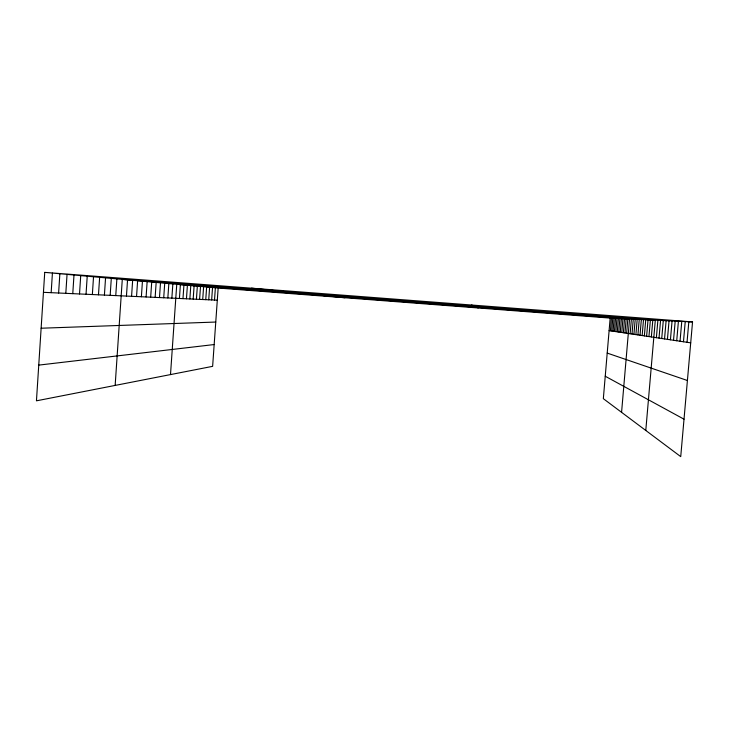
<?xml version="1.0" encoding="UTF-8"?>
<svg xmlns="http://www.w3.org/2000/svg" width="729" height="729" viewBox="0 0 729 729"><rect width="100%" height="100%" fill="white"/><g stroke="black" fill="none" stroke-linecap="round" stroke-linejoin="round"><path stroke-width="1.09" d="M44.733 272.373L36.45 400.822L212.631 366.341L218.162 288.037L44.733 272.373L692.55 321.917L680.731 456.627L603.339 398.672L610.173 318.09L692.55 321.917M51.158 292.675L52.424 273.074M58.612 293.012L59.86 273.739M65.81 293.34L67.05 274.386M72.772 293.65L73.993 275.015M79.516 293.96L80.719 275.626M86.04 294.252L87.225 276.209M92.355 294.534L93.531 276.783M98.479 294.817L99.636 277.33M104.411 295.081L105.559 277.867M110.17 295.345L111.3 278.387M115.756 295.591L116.877 278.888M115.155 385.413L122.29 279.38L655.307 320.186L645.785 430.456M126.454 296.074L127.548 279.854M131.575 296.311L132.651 280.31M136.551 296.53L137.617 280.765M141.39 296.749L142.447 281.194M146.101 296.967L147.14 281.622M150.675 297.168L151.714 282.032M155.14 297.377L156.161 282.433M159.487 297.569L160.498 282.825M163.715 297.76L164.718 283.207M167.843 297.942L168.836 283.581M171.862 298.125L172.846 283.946M170.504 374.578L176.755 284.292L629.546 318.992L621.573 412.322M179.425 298.471L180.391 284.62M182.979 298.626L183.936 284.939M186.46 298.79L187.399 285.258M189.859 298.945L190.788 285.558M193.176 299.09L194.105 285.859M196.429 299.236L197.34 286.151M199.6 299.382L200.511 286.442M202.717 299.519L203.61 286.716M205.76 299.655L206.644 286.989M208.74 299.792L209.615 287.262M211.656 299.929L212.531 287.527M214.508 300.056L215.374 287.782M610.401 330.784L611.467 318.145M611.713 330.984L612.797 318.209M613.062 331.185L614.155 318.272M614.438 331.385L615.54 318.336M615.841 331.604L616.962 318.4M617.272 331.813L618.411 318.473M618.739 332.032L619.896 318.537M620.242 332.26L621.409 318.609M621.782 332.497L622.958 318.682M623.359 332.734L624.553 318.755M624.972 332.971L626.175 318.828M626.621 333.217L627.842 318.91M630.129 333.745L631.387 319.074M632.007 334.028L633.273 319.165M633.92 334.319L635.214 319.256M635.898 334.611L637.201 319.348M637.921 334.921L639.251 319.439M640.007 335.231L641.356 319.539M642.149 335.55L643.516 319.639M644.354 335.887L645.739 319.739M646.614 336.224L648.026 319.849M648.947 336.579L650.386 319.958M651.352 336.935L652.81 320.067M656.382 337.691L657.886 320.304M659.016 338.092L660.547 320.432M661.732 338.493L663.29 320.56M664.538 338.921L666.115 320.687M667.436 339.349L669.04 320.824M670.425 339.805L672.065 320.97M673.523 340.27L675.191 321.115M676.722 340.753L678.417 321.261M680.039 341.245L681.77 321.416M683.465 341.764L685.233 321.58M687.028 342.302L688.823 321.744M38.755 365.111L214.171 344.544M41.134 328.223L215.757 322.045M43.448 292.329L217.306 300.184M218.162 288.037L610.173 318.09M251.478 288.183L344.954 297.751M609.107 330.592L690.709 342.849M607.202 353.091L687.411 380.502M471.617 305.023L478.206 307.966M605.243 376.237L684.012 419.184"/></g></svg>
